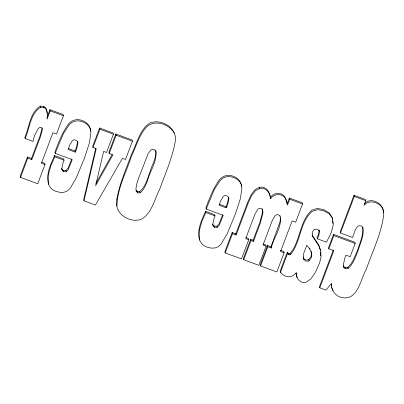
<?xml version="1.0" encoding="UTF-8"?>
<svg xmlns="http://www.w3.org/2000/svg" width="404" height="404" viewBox="0 0 404 404"><rect width="100%" height="100%" fill="white"/><g stroke="black" fill="none" stroke-linecap="round" stroke-linejoin="round"><path stroke-width="0.61" d="M117.003 205.974C117.175 188.355 126.326 172.291 131.638 155.868C136.284 146.076 139.193 135.108 146.581 126.881C154.772 119.124 169.18 124.078 174.26 133.103M280.497 217.968L279.942 222.099L270.938 246.809L271.241 248.016L267.807 246.748L267.504 245.541L270.938 246.809M317.297 238.784L316.999 237.572L318.549 234.487L319.135 230.24L319.438 231.452L318.847 235.694L317.297 238.784L326.518 242.183L331.426 232.255L333.26 224.755L332.568 218.665L329.356 213.974L323.619 210.691L317.534 209.651L312.272 211.327C299.556 222.2 300.889 242.572 290.365 254.722L288.936 254.773L287.572 253.51L287.274 252.303L280.144 271.17L280.442 272.382L282.78 274.669L285.396 276.114A8.696 8.625 -13.9 0 0 293.753 275.084L296.304 272.821C295.546 278.305 300.551 283.982 306.202 282.179L310.797 279.023L315.266 272.599L319.614 262.893L321.039 257.045L320.806 251.419L318.918 246.011L312.368 236.143L312.07 234.936L318.62 244.799L320.508 250.212M77.881 142.854L76.811 148.526L75.285 152.156L68.084 149.495L69.932 144.612L72.493 140.526L74.023 139.829L75.725 140.042L77.204 141.092L77.881 142.854L77.578 141.647L76.513 147.314L74.987 150.944L75.285 152.156M228.871 198.566L227.8 204.237L226.275 207.868L219.074 205.207L220.922 200.323L223.483 196.238L225.013 195.541L226.715 195.753L228.194 196.804L228.871 198.566L228.568 197.359L227.502 203.025L225.977 206.656L226.275 207.868M343.249 265.362L344.799 258.156L345.94 255.146L350.177 256.712L355.187 243.461L354.884 242.254L333.547 234.376L328.538 247.627L328.841 248.834L333.82 250.672L319.786 287.815L325.983 290.097L331.421 283.411C330.77 290.754 336.345 297.288 343.688 297.854C358.449 299.106 360.575 278.679 366.16 269.62C372.468 251.339 381.487 233.618 383.8 214.216C383.724 210.469 382.255 206.798 379.199 204.51C374.705 201.303 367.68 200.485 364.044 205.404L365.812 200.717L365.514 199.51L354.005 195.263L340.198 231.8L340.496 233.007L352.611 237.476L355.267 229.841L357.798 226.2L359.439 225.659L361.333 225.977L362.454 226.816C365.049 235.098 359.898 243.698 357.787 251.586C355.187 257.464 353.222 264.1 348.157 268.408L345.465 268.771L343.885 267.539L343.269 265.241M95.793 148.081L83.678 199.596L83.982 200.803L95.425 205.03L122.422 158.338L125.518 159.479L132.421 141.213L132.123 140.001L115.832 133.992L108.928 152.263L109.232 153.469L112.933 154.838L95.612 185.653L103.641 151.409L106.535 152.475L113.438 134.209L113.14 132.997L99.611 128.007L92.708 146.273L93.006 147.485L96.238 148.677L83.982 200.803M48.813 184.335C45.49 174.558 50.692 164.453 54.515 155.591L63.736 158.994L64.039 160.201L62.716 163.908L61.761 168.973L62.352 170.579L63.655 171.574L66.221 171.685L68.231 169.604L72.23 159.641L55.197 153.358L54.899 152.151C58.636 142.137 62.474 132.007 68.978 123.412C71.483 120.847 74.922 119.342 78.538 119.65C84.542 120.321 90.552 124.684 90.627 131.174M199.803 240.047C196.48 230.27 201.682 220.165 205.505 211.302L214.726 214.706L215.029 215.918L213.706 219.619L212.751 224.685L213.342 226.291L214.645 227.285L217.211 227.396L219.221 225.316L223.22 215.352L206.186 209.07L205.888 207.863C209.626 197.849 213.463 187.719 219.968 179.124C222.473 176.558 225.912 175.053 229.528 175.361C235.532 176.033 241.542 180.396 241.617 186.885M31.795 159.666L40.395 136.916L42.269 130.174L42.152 128.27L41.324 127.346L39.683 127.422L37.996 128.846L34.476 135.724L32.941 141.41L25.134 138.527C29.75 128.305 30.118 113.877 40.511 107.358L43.92 107.489L45.809 108.838L46.975 111.226L47.409 114.655L47.122 119.114L50.227 110.883L49.929 109.676L63.125 114.544L63.423 115.751L56.52 134.022L52.954 132.704L41.42 163.221L44.99 164.534L37.734 183.739L20.498 177.381L20.2 176.174L27.457 156.969L31.497 158.459L31.795 159.666L27.755 158.176L27.457 156.969M55.197 153.358L63.433 133.542L69.276 124.624L72.165 122.286L75.351 121.028L78.841 120.862L82.628 121.771L86.123 123.533L88.673 125.891L90.274 128.841L90.925 132.381L89.456 142.743L84.33 158.464L76.179 178.083L69.983 188.628L67.14 191.047L63.827 192.304L60.05 192.395L55.808 191.324L52.929 189.895L50.702 187.966L49.111 185.542L48.167 182.618L48.212 175.27L50.828 165.928L54.818 156.803L54.515 155.591M206.186 209.07L214.423 189.254L220.266 180.336L223.154 177.997L226.341 176.745L229.831 176.573L233.618 177.482L237.113 179.245L239.663 181.603L241.264 184.552L241.915 188.092L240.446 198.455L235.32 214.176L227.169 233.795L220.973 244.339L218.125 246.758L214.817 248.016L211.04 248.107L206.798 247.036L203.919 245.607L201.687 243.678L200.101 241.254L199.157 238.33L199.202 230.982L201.818 221.639L205.808 212.514L205.505 211.302M20.498 177.381L27.755 158.176M31.497 158.459L40.092 135.709L41.971 128.967L41.91 128.012M47.041 117.322L49.929 109.676M71.715 158.994L67.933 168.397L65.923 170.473L63.352 170.367L62.049 169.372L61.655 168.296M93.006 147.485L99.909 129.214L99.611 128.007M109.232 153.469L116.13 135.204L115.832 133.992M222.705 214.706L218.923 224.109L216.908 226.184L214.342 226.078L213.039 225.084L212.645 224.008M232.164 232.502L232.467 233.709L236.103 235.052L235.8 233.845L232.164 232.502L224.907 251.707L225.21 252.914L241.496 258.929L248.758 239.718L248.455 238.512L245.93 237.582M225.21 252.914L232.467 233.709M235.8 233.845L247.915 201.788L251.429 194.279L255.308 189.42L259.55 187.209C266.918 186.077 269.766 192.577 270.559 198.662C273.003 195.238 277.477 193.511 281.477 195.142C285.709 196.556 286.497 201.162 287.522 204.924L289.673 199.233L289.375 198.026L302.232 202.768L302.53 203.98L295.627 222.245L292.127 220.953L280.598 251.47L284.098 252.763L276.841 271.968L260.55 265.953L260.247 264.746L267.504 245.541M236.103 235.052L248.213 203L251.732 195.491L255.611 190.627L259.848 188.421C266.165 187.37 270.271 192.91 270.559 198.662M250.677 239.33L250.975 240.542L253.399 241.435L253.101 240.228L250.677 239.33L243.42 258.54L243.718 259.747L258.868 265.332L266.125 246.127L265.822 244.92L263.241 243.971M243.718 259.747L250.975 240.542M253.101 240.228L259.802 222.493L262.661 211.827L262.353 208.782M253.399 241.435L260.1 223.7L262.964 213.034L262.651 209.989L261.181 208.469L259.499 208.302L257.954 209.09L255.278 213.534L253.97 216.786L245.728 238.602L248.758 239.718M260.55 265.953L267.807 246.748M287.522 204.924L287.224 203.712L289.375 198.026M271.241 248.016C273.584 237.38 282.563 227.013 280.007 215.706M280.442 272.382L287.572 253.51M328.841 248.834L333.845 235.588L333.547 234.376M333.3 250.056L319.488 286.603L319.786 287.815M340.496 233.007L354.303 196.47L354.005 195.263M95.92 183.366L112.024 154.707M303.111 257.005L303.667 258.525L305.328 259.727L307.176 260.075L308.752 259.656L311.07 256.51L311.55 253.697L311.055 251.283M309.05 260.863L311.373 257.717C312.918 253.005 309.762 248.556 306.722 245.248C305.444 249.844 301.773 254.889 303.97 259.737L305.631 260.934L307.479 261.282L309.05 260.863L308.752 259.656M270.261 197.455C272.7 194.031 277.174 192.304 281.179 193.935C285.406 195.349 286.199 199.95 287.224 203.712M343.885 267.539L343.587 266.332L345.168 267.564L347.854 267.196C352.924 262.893 354.889 256.257 357.489 250.379C359.908 242.834 363.454 235.224 362.827 227.114M364.529 203.459C371.205 196.455 384.335 203.727 383.502 213.009M136.305 191.4L135.956 188.395L136.759 183.906L138.724 177.927L148.051 153.843L150.844 149.955L152.5 149.334L154.333 149.601L155.909 151.111C157.181 161.731 149.813 171.291 147.288 181.239C145.435 185.355 143.991 190.132 140.072 192.799L137.814 192.915L136.305 191.4L136.007 190.193L137.512 191.708L139.774 191.592C147.874 184.431 148.692 172.256 153.409 163.034C154.601 158.999 156.661 154.782 155.697 150.495M287.274 252.303L288.633 253.566L290.062 253.51C300.591 241.36 299.253 220.988 311.974 210.12L317.236 208.444L323.316 209.484L329.058 212.767L332.27 217.458L332.548 219.892M47.111 113.443L46.672 110.019L45.511 107.631L43.622 106.282L40.213 106.146C29.82 112.671 29.452 127.098 24.836 137.32L25.134 138.527M354.303 196.47L365.812 200.717M50.227 110.883L63.423 115.751M99.909 129.214L113.438 134.209M116.13 135.204L132.421 141.213M289.673 199.233L302.53 203.98M333.845 235.588L355.187 243.461M68.337 148.495L74.987 150.944M219.327 204.207L225.977 206.656M54.818 156.803L64.039 160.201M205.808 212.514L215.029 215.918M41.632 162.201L44.693 163.327L44.99 164.534M280.295 250.263L283.795 251.551L284.098 252.763M266.125 246.127L263.024 244.986L272.281 220.493L275.129 215.6L276.715 214.696L278.412 214.827L280.184 216.347M319.438 231.452L318.69 230.063L317.251 229.159L314.317 229.315L312.241 232.265L312.368 236.143M309.509 248L310.08 249.071M333.103 290.587L331.765 287.623L331.235 283.967M297.233 277.553L296.278 274.917L296.097 272.715M347.854 267.196L348.157 268.408M345.168 267.564L345.465 268.771M303.667 258.525L303.97 259.737M290.062 253.51L290.365 254.722M288.633 253.566L288.936 254.773M259.55 187.209L259.848 188.421M216.908 226.184L217.211 227.396M214.342 226.078L214.645 227.285M213.039 225.084L213.342 226.291M139.774 191.592L140.072 192.799M137.512 191.708L137.814 192.915M65.923 170.473L66.221 171.685M63.352 170.367L63.655 171.574M62.049 169.372L62.352 170.579M43.622 106.282L43.92 107.489M40.213 106.146L40.511 107.358M332.684 221.109L332.962 223.548M320.584 252.086L320.741 255.838M116.806 199.515C113.66 213.302 129.603 223.902 141.748 219.099C152.091 212.666 154.424 199.329 159.681 189.244C165.256 173.816 172.048 158.61 175.089 142.415C178.437 128.568 161.671 118.069 149.732 123.124C139.223 130.239 136.825 144.056 131.34 154.661C126.033 169.417 119.397 183.956 116.806 199.515"/></g></svg>
